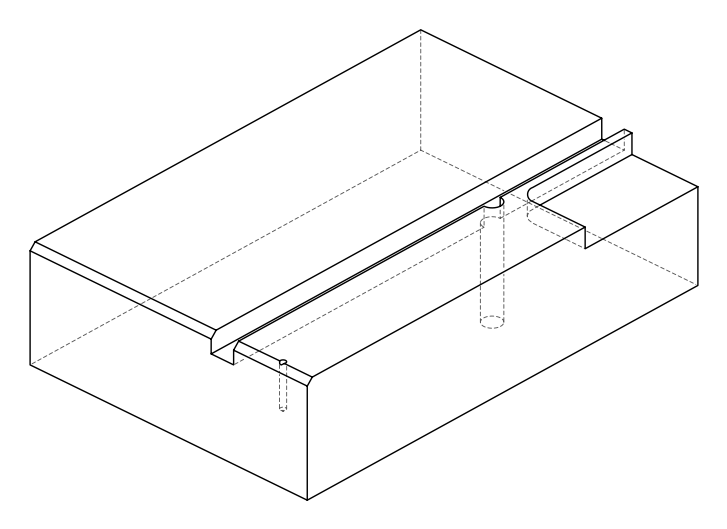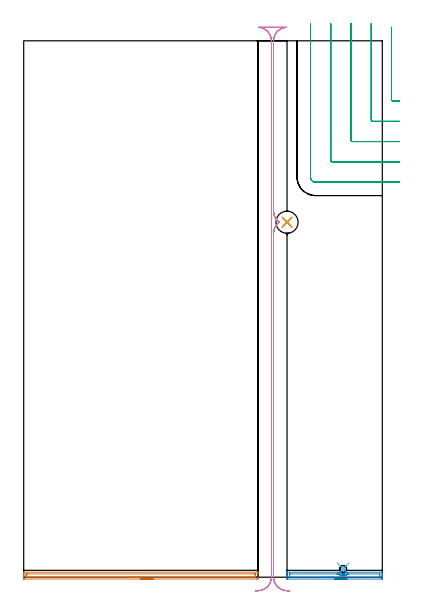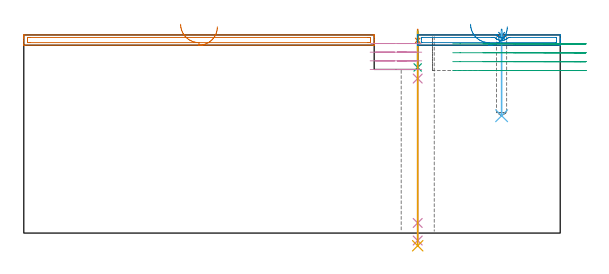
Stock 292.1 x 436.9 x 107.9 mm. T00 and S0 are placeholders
(PLAN: 10 operations, 6 tool changes, 19.8 min)
(1 SPOT_DRILL | STEP1HOLE | NXT0321_9005460120000 | 0.05 min | 183 mm3)
(2 SPOT_DRILL_1 | STEP1POCKET | NXT0321_9005460120000 | 0.03 min | 0 mm3)
(3 DRILL_BLIND_HOLE_INTO_CENTER | STEP1HOLE | NXT0301_089 | 0.08 min | 1594 mm3)
(4 GUN_DRILL_THROUGH_HOLE | STEP1HOLE | UGT0307_008 | 0.55 min | 8658 mm3)
(5 DRILL_TO_ENLARGE_THROUGH_HOLE | STEP1HOLE | UGT0301_046 | 0.47 min | 16972 mm3)
(6 DRILL_BLIND_HOLE_INTO_CENTER_1 | STEP1POCKET | UGT0301_450 | 0.19 min | 1002 mm3)
(7 AREA_MILL | FG_CHAMFER_SURFACE | UGT0205_001 | 3.25 min | 3052 mm3)
(8 AREA_MILL_1 | FG_CHAMFER_SURFACE_1 | UGT0205_001 | 1.45 min | 1269 mm3)
(9 MILL_CORNER_NOTCH_RECTANGULAR | CORNER_NOTCH_RECTANGULAR | UGT0201_105 | Follow Part, ap 5.5, ae 75% | 5.9 min | 169096 mm3)
(10 MILL_RECTANGULAR_SLOT | SLOT_RECTANGULAR | UGT0201_105 | Follow Part, ap 5.5, ae 75% | 7.83 min | 192173 mm3)
(TOOL NXT0321_9005460120000 | NC Spot Drill, 142deg, 12mm, Carbide, Uncoated | D12 PA142 FL30 Z2)
(TOOL NXT0301_089 | Carbide Drill 11.8mm [860.1-1180-035A1-MM 2214] | D11.8 PA140 FL55 Z2)
(TOOL UGT0307_008 | Gun Drill 11 mm | D11 PA130 FL24 Z1)
(TOOL UGT0301_046 | Twist Drill 18 mm | D18 PA118 FL130 Z2)
(TOOL UGT0301_450 | Carbide Drill 5.5 mm | D5.5 PA118 FL57 Z2)
(TOOL UGT0205_001 | Chamfer Mill 20 x 3 x 45 deg. | D20 FL50 Z2)
(TOOL UGT0201_105 | End Mill 22 mm | D22 FL25 Z2)
(OP 1 SPOT_DRILL)
G17 G21 G94 G90
T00 M6
G54
G17 G0 G90 X214.5 Y289.1 S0 M3
G43 Z117.9 H0
G94 G81 G98 Z104.9 F250. R110.9
G80
M5
M2
(OP 2 SPOT_DRILL_1)
G17 G21 G94 G90
T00 M6
G54
G17 G0 G90 X260.2 Y6.8 S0 M3
G43 Z117.9 H0
G94 G81 G98 Z107.663 F250. R110.9
G80
M5
M2
(OP 3 DRILL_BLIND_HOLE_INTO_CENTER)
G17 G21 G94 G90
T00 M6
G54
G17 G0 G90 X214.5 Y289.1 S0 M3
G43 Z117.9 H1
G94 G81 G98 Z90.2 F250. R109.9
G80
M5
M2
(OP 4 GUN_DRILL_THROUGH_HOLE)
G17 G21 G94 G90
T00 M6
G54
G17 G0 G90 X214.5 Y289.1 M8
G43 Z117.9 H0
Z103.677
S716 M3
G94 G1 Z84.137 F125. M26
G4 X.084
Z5.5 F250.
G4 X.084
Z-4.065 F125.
G4 X.084
M5
M9
G0 Z103.677
Z117.9
M2
(OP 5 DRILL_TO_ENLARGE_THROUGH_HOLE)
G17 G21 G94 G90
T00 M6
G54
G17 G0 G90 X214.5 Y289.1 S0 M3
G43 Z117.9 H0
G94 G73 G98 Z-6.908 F250. Q16.401 R109.9
G80
M5
M2
(OP 6 DRILL_BLIND_HOLE_INTO_CENTER_1)
G17 G21 G94 G90
T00 M6
G54
G17 G0 G90 X260.2 Y6.8 S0 M3
G43 Z117.9 H0
G94 G81 G98 Z63.9 F250. R109.9
G80
M5
M2
(OP 7 AREA_MILL)
G17 G21 G94 G90
T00 M6
G54
G17 G0 G90 X105.4 Y-1.5 S1061 M3
G43 Z117.9 H0
Z112.3
G94 G1 X105.362 Z111.428 F250.
X105.248 Z110.563
X105.059 Z109.712
X104.797 Z108.88
X104.463 Z108.074
X104.06 Z107.3
X103.592 Z106.564
X103.06 Z105.872
X102.471 Z105.229
X101.828 Z104.64
X101.136 Z104.108
X100.4 Z103.64
X99.626 Z103.237
X98.82 Z102.903
X97.988 Z102.641
X97.137 Z102.452
X96.272 Z102.338
X95.4 Z102.3
X0.628
X0.058 Y-1.494 Z102.303
X0.008 Y-1.491 Z102.305
X0. Y-0.926 Z102.871
Y0.855 Z104.65
Y2.275 Z106.071
Y2.635 Z106.431
Y3.357 Z107.156
Y3.635 Z107.434
X0.007 Y4.05 Z107.841
X0.01 Y4.104 Z107.895
X0.176 Y4.1 Z107.9
X190.624
X190.79 Y4.104 Z107.895
X190.793 Y4.05 Z107.841
X190.8 Y3.635 Z107.434
Y3.356 Z107.156
Y2.635 Z106.431
Y1.384 Z105.181
Y-0.035 Z103.76
Y-0.661 Z103.135
X190.798 Y-0.926 Z102.871
X190.792 Y-1.491 Z102.305
X190.742 Y-1.494 Z102.303
X190.172 Y-1.5 Z102.3
X95.4
Y-0.086 Z103.714
X3.31
X2.463 Y-0.082 Z103.718
X2.416 Y-0.079 Z103.721
X2.01 Y-0.035 Z103.765
X2.003 Y0.376 Z104.176
X2.001 Y0.855 Z104.655
X2. Y1.269 Z105.069
X2.001 Y1.745 Z105.545
X2.003 Y2.157 Z105.957
X2.01 Y2.635 Z106.435
X2.372 Y2.679 Z106.479
X2.416 Y2.682 Z106.482
X3.26 Y2.686 Z106.486
X3.31
X187.49
X188.337 Y2.682 Z106.482
X188.384 Y2.679 Z106.479
X188.79 Y2.635 Z106.435
X188.797 Y2.224 Z106.024
X188.799 Y1.745 Z105.545
X188.8 Y1.331 Z105.131
X188.799 Y0.855 Z104.655
X188.798 Y0.443 Z104.243
X188.79 Y-0.035 Z103.765
X188.428 Y-0.08 Z103.72
X188.384 Y-0.082 Z103.718
X187.54 Y-0.086 Z103.714
X187.49
X95.4
X94.528 Z103.752
X93.664 Z103.866
X92.812 Z104.055
X91.98 Z104.317
X91.174 Z104.651
X90.4 Z105.054
X89.664 Z105.523
X88.972 Z106.054
X88.329 Z106.643
X87.74 Z107.286
X87.209 Z107.978
X86.74 Z108.714
X86.337 Z109.488
X86.003 Z110.294
X85.741 Z111.126
X85.552 Z111.978
X85.438 Z112.843
X85.4 Z113.714
G0 Z117.9
M5
M2
(OP 8 AREA_MILL_1)
G17 G21 G94 G90
T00 M6
G54
G17 G0 G90 X263.3 Y-1.5 S1061 M3
G43 Z117.9 H0
Z112.3
G94 G1 X263.262 Z111.428 F250.
X263.148 Z110.564
X262.959 Z109.712
X262.697 Z108.88
X262.363 Z108.074
X261.96 Z107.3
X261.492 Z106.564
X260.96 Z105.872
X260.371 Z105.229
X259.728 Z104.64
X259.036 Z104.108
X258.3 Z103.64
X257.526 Z103.237
X256.72 Z102.903
X255.888 Z102.641
X255.036 Z102.452
X254.172 Z102.338
X253.3 Z102.3
X215.061 Y-1.499 Z102.301
X214.507 Y-1.491 Z102.305
X214.504 Y-1.484 Z102.312
X214.5 Y-0.926 Z102.869
Y-0.597 Z103.198
Y-0.035 Z103.759
Y0.622 Z104.419
Y0.855 Z104.652
Y1.512 Z105.309
Y1.745 Z105.541
Y2.211 Z106.01
Y3.06 Z106.859
Y3.526 Z107.324
Y3.8 Z107.598
X214.507 Y4.068 Z107.86
X214.51 Y4.097 Z107.889
X214.616 Y4.1 Z107.9
X256.857
X257.563 Y4.097 Z107.897
X257.727 Y4.093 Z107.893
X257.746 Y4.061 Z107.861
X257.796 Y3.971 Z107.769
X257.801 Y3.961 Z107.759
X257.87 Y3.848 Z107.647
X258.022 Y3.634 Z107.432
X258.114 Y3.526 Z107.324
X258.192 Y3.433 Z107.231
X258.381 Y3.243 Z107.041
X258.5 Y3.144 Z106.943
X258.625 Y3.051 Z106.85
X258.73 Y2.986 Z106.785
X258.835 Y2.921 Z106.72
X259.053 Y2.811 Z106.607
X259.08 Y2.8 Z106.596
X259.28 Y2.718 Z106.516
X259.496 Y2.65 Z106.449
X259.513 Y2.645 Z106.444
X259.732 Y2.599 Z106.395
X259.796 Y2.591 Z106.383
X259.821 Y2.589 Z106.379
X259.953 Y2.568 Z106.362
X260.079 Y2.56 Z106.352
X260.118 Z106.351
X260.227 Y2.554 Z106.354
X260.288 Z106.352
X260.4 Y2.563 Z106.359
X260.414 Y2.565 Z106.361
X260.628 Y2.591 Z106.389
X260.852 Y2.635 Z106.435
X260.859 Y2.638 Z106.437
X260.899 Y2.649 Z106.449
X261.071 Y2.699 Z106.499
X261.25 Y2.766 Z106.566
X261.288 Y2.78 Z106.58
X261.483 Y2.874 Z106.674
X261.672 Y2.984 Z106.783
X261.851 Y3.108 Z106.906
X261.896 Y3.144 Z106.942
X262.02 Y3.243 Z107.041
X262.175 Y3.391 Z107.189
X262.288 Y3.526 Z107.323
X262.361 Y3.612 Z107.41
X262.532 Y3.852 Z107.651
X262.611 Y3.981 Z107.78
X262.649 Y4.053 Z107.853
X262.656 Y4.066 Z107.866
X262.685 Y4.1 Z107.9
X291.984
X292.09 Y4.097 Z107.889
X292.093 Y4.068 Z107.86
X292.1 Y3.799 Z107.598
Y2.211 Z106.01
Y1.745 Z105.541
Y1.512 Z105.309
Y0.855 Z104.652
Y0.622 Z104.419
Y-0.035 Z103.759
Y-0.597 Z103.198
X292.099 Y-0.926 Z102.869
X292.096 Y-1.484 Z102.312
X292.093 Y-1.491 Z102.305
X291.539 Y-1.5 Z102.3
X253.3
Y-0.086 Z103.714
X216.789 Y-0.085 Z103.715
X216.689 Y-0.083 Z103.717
X216.51 Y-0.077 Z103.723
X216.508 Y-0.035 Z103.765
X216.502 Y0.303 Z104.103
X216.5 Y1.745 Z105.545
X216.501 Y2.084 Z105.884
X216.508 Y2.635 Z106.435
X216.51 Y2.671 Z106.471
X216.639 Y2.679 Z106.479
X216.739 Y2.684 Z106.484
X216.79 Y2.685 Z106.485
X216.84 Y2.686 Z106.486
X255.079
X255.92 Y2.683 Z106.483
X255.968 Y2.681 Z106.481
X256.527 Y2.635 Z106.435
X256.857 Y2.336 Z106.136
X257.19 Y2.076 Z105.876
X257.41 Y1.933 Z105.733
X257.723 Y1.745 Z105.545
X257.746 Y1.732 Z105.532
X257.772 Y1.719 Z105.519
X258.11 Y1.569 Z105.369
X258.331 Y1.48 Z105.28
X258.636 Y1.38 Z105.18
X258.857 Y1.316 Z105.116
X259.124 Y1.256 Z105.056
X259.525 Y1.189 Z104.989
X259.631 Y1.175 Z104.975
X259.732 Y1.166 Z104.966
X260.018 Y1.15 Z104.95
X260.317 Y1.146 Z104.946
X260.414 Y1.149 Z104.949
X260.957 Y1.202 Z105.002
X261.303 Y1.263 Z105.063
X261.691 Y1.358 Z105.158
X261.909 Y1.422 Z105.222
X262.193 Y1.527 Z105.327
X262.348 Y1.589 Z105.389
X262.671 Y1.745 Z105.545
X262.933 Y1.895 Z105.695
X263.082 Y1.99 Z105.79
X263.453 Y2.264 Z106.064
X263.593 Y2.38 Z106.18
X263.875 Y2.635 Z106.435
X263.927 Y2.68 Z106.48
X264.861 Y2.686 Z106.486
X289.811 Y2.685 Z106.485
X289.911 Y2.683 Z106.483
X290.09 Y2.677 Z106.477
X290.092 Y2.635 Z106.435
X290.098 Y2.297 Z106.097
X290.1 Y0.855 Z104.655
X290.099 Y0.516 Z104.316
X290.092 Y-0.035 Z103.765
X290.09 Y-0.071 Z103.729
X289.961 Y-0.079 Z103.721
X289.861 Y-0.084 Z103.716
X289.81 Y-0.085 Z103.715
X289.76 Y-0.086 Z103.714
X253.3
X252.428 Z103.752
X251.564 Z103.866
X250.712 Z104.055
X249.88 Z104.317
X249.074 Z104.651
X248.3 Z105.054
X247.564 Z105.523
X246.872 Z106.054
X246.229 Z106.643
X245.64 Z107.286
X245.108 Z107.978
X244.64 Z108.714
X244.237 Z109.488
X243.903 Z110.294
X243.641 Z111.126
X243.452 Z111.978
X243.338 Z112.843
X243.3 Z113.714
G0 Z117.9
M5
M2
(OP 9 MILL_CORNER_NOTCH_RECTANGULAR)
G17 G21 G94 G90
T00 M6
G54
G17 G0 G90 X299.6 Y447.947 S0 M3
G43 Z117.9 H0
Z103.05
G94 G1 Y444.947 F250.
Y388.894 F500.
G3 X300.694 Y387.8 R1.1
G1 X303.1
X306.1 F250.
G0 Z117.9
X283.1 Y450.9
Z103.05
G1 Y447.9
Y372.394 F500.
G3 X284.194 Y371.3 R1.1
G1 X303.1
X306.1 F250.
G0 Z117.9
X266.6 Y450.9
Z103.05
G1 Y447.9
Y355.894 F500.
G3 X267.694 Y354.8 R1.1
G1 X303.1
X306.1 F250.
G0 Z117.9
X250.1 Y450.9
Z103.05
G1 Y447.9
Y339.395 F500.
G3 X251.195 Y338.3 R1.1
G1 X303.1
X306.1 F250.
G0 Z117.9
X233.6 Y450.9
Z103.05
G1 Y447.9
Y325.8 F500.
G3 X237.6 Y321.8 R4.
G1 X303.1
X306.1 F250.
G0 Z117.9
X299.6 Y447.947
Z98.2
G1 Y444.947
Y388.894 F500.
G3 X300.694 Y387.8 R1.1
G1 X303.1
X306.1 F250.
G0 Z117.9
X283.1 Y450.9
Z98.2
G1 Y447.9
Y372.394 F500.
G3 X284.194 Y371.3 R1.1
G1 X303.1
X306.1 F250.
G0 Z117.9
X266.6 Y450.9
Z98.2
G1 Y447.9
Y355.894 F500.
G3 X267.694 Y354.8 R1.1
G1 X303.1
X306.1 F250.
G0 Z117.9
X250.1 Y450.9
Z98.2
G1 Y447.9
Y339.395 F500.
G3 X251.195 Y338.3 R1.1
G1 X303.1
X306.1 F250.
G0 Z117.9
X233.6 Y450.9
Z98.2
G1 Y447.9
Y325.8 F500.
G3 X237.6 Y321.8 R4.
G1 X303.1
X306.1 F250.
G0 Z117.9
X299.6 Y447.947
Z93.35
G1 Y444.947
Y388.894 F500.
G3 X300.694 Y387.8 R1.1
G1 X303.1
X306.1 F250.
G0 Z117.9
X283.1 Y450.9
Z93.35
G1 Y447.9
Y372.394 F500.
G3 X284.194 Y371.3 R1.1
G1 X303.1
X306.1 F250.
G0 Z117.9
X266.6 Y450.9
Z93.35
G1 Y447.9
Y355.894 F500.
G3 X267.694 Y354.8 R1.1
G1 X303.1
X306.1 F250.
G0 Z117.9
X250.1 Y450.9
Z93.35
G1 Y447.9
Y339.395 F500.
G3 X251.195 Y338.3 R1.1
G1 X303.1
X306.1 F250.
G0 Z117.9
X233.6 Y450.9
Z93.35
G1 Y447.9
Y325.8 F500.
G3 X237.6 Y321.8 R4.
G1 X303.1
X306.1 F250.
G0 Z117.9
X299.6 Y447.947
Z88.5
G1 Y444.947
Y388.894 F500.
G3 X300.694 Y387.8 R1.1
G1 X303.1
X306.1 F250.
G0 Z117.9
X283.1 Y450.9
Z88.5
G1 Y447.9
Y372.394 F500.
G3 X284.194 Y371.3 R1.1
G1 X303.1
X306.1 F250.
G0 Z117.9
X266.6 Y450.9
Z88.5
G1 Y447.9
Y355.894 F500.
G3 X267.694 Y354.8 R1.1
G1 X303.1
X306.1 F250.
G0 Z117.9
X250.1 Y450.9
Z88.5
G1 Y447.9
Y339.395 F500.
G3 X251.195 Y338.3 R1.1
G1 X303.1
X306.1 F250.
G0 Z117.9
X233.6 Y450.9
Z88.5
G1 Y447.9
Y325.8 F500.
G3 X237.6 Y321.8 R4.
G1 X303.1
X306.1 F250.
G0 Z117.9
M5
M2
(OP 10 MILL_RECTANGULAR_SLOT)
G17 G21 G94 G90
T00 M6
G54
G17 G0 G90 X216.359 Y-11.249 S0 M3
G43 Z117.9 H0
Z103.2
G94 G1 X213.374 Y-10.942 F250.
G2 X203.5 Y0. R11. F500.
G1 Y280.1
G2 X208.175 Y289.1 R11.
X203.5 Y298.1 R11.
G1 Y436.9
G2 X213.688 Y447.87 R11.
G1 Y447.9
X191.612
Y447.87
G2 X201.8 Y436.9 R11.
G1 Y0.
G2 X191.938 Y-10.941 R11.
G1 X188.954 Y-11.251 F250.
G0 X216.68 Y-11.191 Z98.5
G1 X213.688 Y-10.97
G2 X203.5 Y0. R11. F500.
G1 Y280.1
G2 X208.175 Y289.1 R11.
X203.5 Y298.1 R11.
G1 Y436.9
G2 X213.688 Y447.87 R11.
G1 Y447.9
X191.612
Y447.87
G2 X201.8 Y436.9 R11.
G1 Y0.
G2 X191.612 Y-10.97 R11.
G1 X188.62 Y-11.191 F250.
G0 X216.68 Z93.8
G1 X213.688 Y-10.97
G2 X203.5 Y0. R11. F500.
G1 Y280.1
G2 X208.175 Y289.1 R11.
X203.5 Y298.1 R11.
G1 Y436.9
G2 X213.688 Y447.87 R11.
G1 Y447.9
X191.612
Y447.87
G2 X201.8 Y436.9 R11.
G1 Y0.
G2 X191.612 Y-10.97 R11.
G1 X188.62 Y-11.191 F250.
G0 X216.68 Z89.1
G1 X213.688 Y-10.97
G2 X203.5 Y0. R11. F500.
G1 Y280.1
G2 X208.175 Y289.1 R11.
X203.5 Y298.1 R11.
G1 Y436.9
G2 X213.688 Y447.87 R11.
G1 Y447.9
X191.612
Y447.87
G2 X201.8 Y436.9 R11.
G1 Y0.
G2 X191.612 Y-10.97 R11.
G1 X188.62 Y-11.191 F250.
G0 Z117.9
M5
M2
